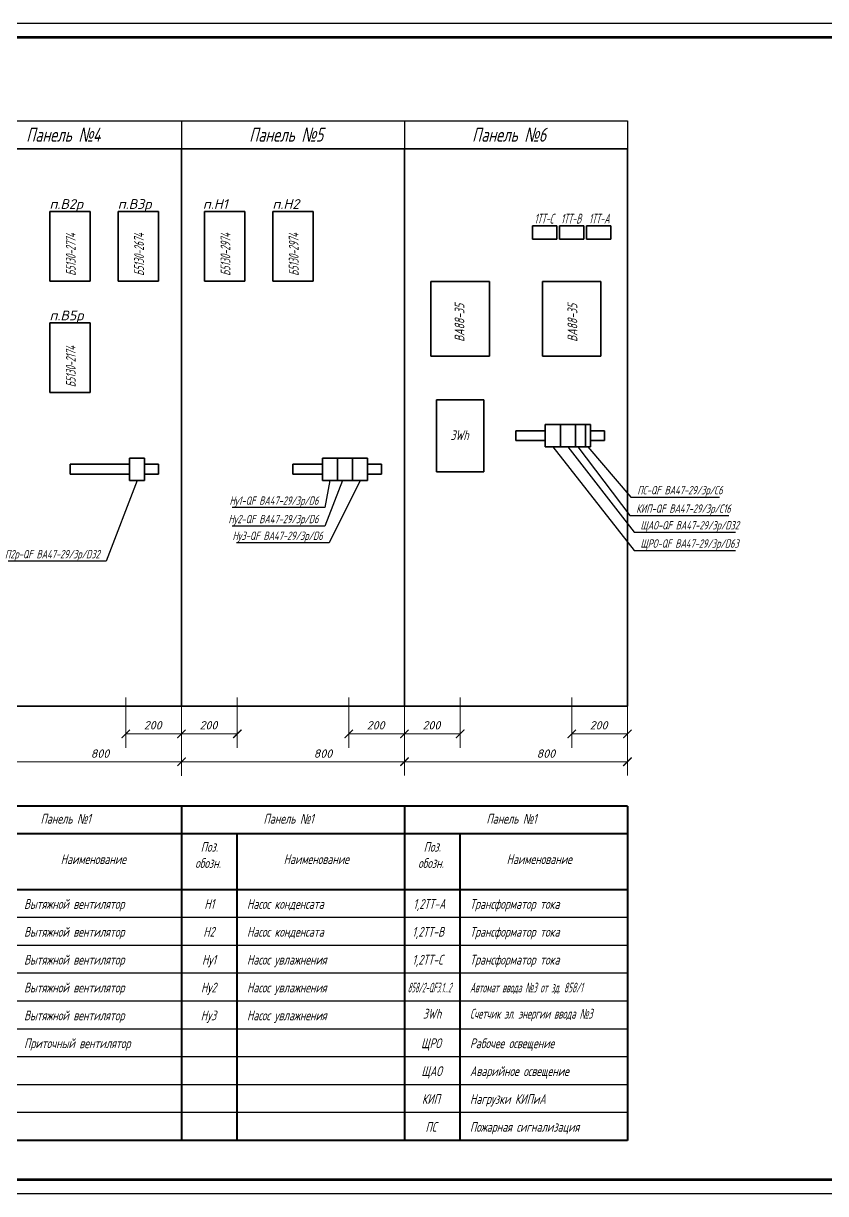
# Model space of a CAD drawing. Header units: millimetres. Extents: x -10490 to 5162, y -5053 to 76.
# Drawn here: x -6605.1 to -6317.2, y -814.1 to -394.1 of the extents above; entities that cross this region are included whole.
import ezdxf
from ezdxf import colors
from ezdxf.entities.mleader import LeaderData, LeaderLine
from ezdxf.math import Vec2, Vec3

# ---------------------------------------------------------------- set-up
doc = ezdxf.new("R2010")
doc.units = ezdxf.units.MM
for name, color, linetype, lineweight in [('Линия выноска', 137, 'Continuous', 25), ('Размерная', 4, 'Continuous', 25), ('Рамка толстая', 7, 'Continuous', 60), ('Рамка тонкая', 5, 'Continuous', 25), ('ТаБлица', 253, 'Continuous', 25), ('Текст', 2, 'Continuous', 25), ('Элемент эл. схем', 7, 'Continuous', 35)]:
    doc.layers.add(name, color=color, linetype=linetype, lineweight=lineweight)
doc.styles.add('SIMPLEX', font='simplex.shx', dxfattribs={"width": 0.7, "oblique": 15})

# ---------------------------------------------------------------- blocks, each defined once
blk = doc.blocks.new('_None')
blk = doc.blocks.new('_ArchTick')
at = {"color": 0, "linetype": 'ByBlock', "const_width": 0.15}
blk.add_lwpolyline([(-0.5, -0.5), (0.5, 0.5)], dxfattribs=at)
blk = doc.blocks.new('A$C7B2D3637')
at = {"layer": 'Рамка толстая'}
for p, q in [((886, 415), (20, 415)), ((20, 5), (886, 5))]:
    blk.add_line(p, q, dxfattribs=at)
at = {"layer": 'Рамка тонкая'}
for p, q in [((891, 420), (0, 420)), ((0, 0), (891, 0))]:
    blk.add_line(p, q, dxfattribs=at)

msp = doc.modelspace()

# ---------------------------------------------------------------- linework, layer by layer
at = {"layer": 'Размерная', "lineweight": 18}
for p, q in [((-6568.32151, -636.14931), (-6568.32345, -654.15639)), ((-6548.32507, -637.14917), (-6548.32541, -664.1477)), ((-6548.32507, -637.14917), (-6548.32541, -664.1477)), ((-6548.32507, -637.14917), (-6548.32541, -664.1477)), ((-6548.32507, -637.14917), (-6548.32541, -664.1477)), ((-6528.32435, -636.14683), (-6528.32629, -654.15391)), ((-6488.32127, -636.14629), (-6488.32321, -654.15337)), ((-6468.32484, -637.14615), (-6468.32518, -664.14468)), ((-6468.32484, -637.14615), (-6468.32518, -664.14468)), ((-6468.32484, -637.14615), (-6468.32518, -664.14468)), ((-6468.32484, -637.14615), (-6468.32518, -664.14468)), ((-6448.32435, -636.14683), (-6448.32629, -654.15391)), ((-6408.32127, -636.14629), (-6408.32321, -654.15337)), ((-6388.32484, -637.14615), (-6388.32518, -664.14468)), ((-6388.32484, -637.14615), (-6388.32518, -664.14468)), ((-6388.32484, -637.14615), (-6388.32518, -664.14468)), ((-6388.32484, -637.14615), (-6388.32518, -664.14468)), ((-6568.32291, -649.14935), (-6548.32473, -649.14985)), ((-6568.32291, -649.14935), (-6548.32473, -649.14985)), ((-6568.32291, -649.14935), (-6548.32473, -649.14985)), ((-6548.32438, -649.14683), (-6528.32621, -649.14733)), ((-6548.32438, -649.14683), (-6528.32621, -649.14733)), ((-6548.32438, -649.14683), (-6528.32621, -649.14733)), ((-6488.32267, -649.14633), (-6468.3245, -649.14683)), ((-6488.32267, -649.14633), (-6468.3245, -649.14683)), ((-6488.32267, -649.14633), (-6468.3245, -649.14683)), ((-6468.32438, -649.14683), (-6448.32621, -649.14733)), ((-6468.32438, -649.14683), (-6448.32621, -649.14733)), ((-6468.32438, -649.14683), (-6448.32621, -649.14733)), ((-6408.32267, -649.14633), (-6388.3245, -649.14683)), ((-6408.32267, -649.14633), (-6388.3245, -649.14683)), ((-6408.32267, -649.14633), (-6388.3245, -649.14683)), ((-6628.32524, -659.1477), (-6548.32524, -659.14869)), ((-6548.325, -659.14468), (-6468.325, -659.14568)), ((-6468.325, -659.14468), (-6388.325, -659.14568))]:
    msp.add_line(p, q, dxfattribs=at)
at = {"layer": 'Рамка тонкая'}
for p, q in [((-6628.32463, -429.14683), (-6548.32463, -429.14683)), ((-6548.32463, -429.14683), (-6548.32463, -439.14683)), ((-6548.32463, -429.14683), (-6468.32463, -429.14683)), ((-6468.32463, -429.14683), (-6468.32463, -439.14683)), ((-6468.32463, -429.14683), (-6388.32463, -429.14683)), ((-6388.32463, -429.14683), (-6388.32463, -439.14683)), ((-6548.32523, -715.0721), (-6628.32523, -715.0721)), ((-6468.32523, -715.0721), (-6548.32523, -715.0721)), ((-6388.32523, -715.0721), (-6468.32523, -715.0721)), ((-6548.32523, -725.0721), (-6628.32523, -725.0721)), ((-6468.32523, -725.0721), (-6548.32523, -725.0721)), ((-6388.32523, -725.0721), (-6468.32523, -725.0721)), ((-6548.32523, -735.0721), (-6628.32523, -735.0721)), ((-6468.32523, -735.0721), (-6548.32523, -735.0721)), ((-6388.32523, -735.0721), (-6468.32523, -735.0721)), ((-6548.32523, -745.0721), (-6628.32523, -745.0721)), ((-6468.32523, -745.0721), (-6548.32523, -745.0721)), ((-6388.32523, -745.0721), (-6468.32523, -745.0721)), ((-6548.32523, -755.0721), (-6628.32523, -755.0721)), ((-6468.32523, -755.0721), (-6548.32523, -755.0721)), ((-6388.32523, -755.0721), (-6468.32523, -755.0721)), ((-6548.32523, -765.0721), (-6628.32523, -765.0721)), ((-6468.32523, -765.0721), (-6548.32523, -765.0721)), ((-6388.32523, -765.0721), (-6468.32523, -765.0721)), ((-6548.32523, -775.0721), (-6628.32523, -775.0721)), ((-6468.32523, -775.0721), (-6548.32523, -775.0721)), ((-6388.32523, -775.0721), (-6468.32523, -775.0721)), ((-6548.32523, -785.0721), (-6628.32523, -785.0721)), ((-6468.32523, -785.0721), (-6548.32523, -785.0721)), ((-6388.32523, -785.0721), (-6468.32523, -785.0721))]:
    msp.add_line(p, q, dxfattribs=at)
at = {"layer": 'ТаБлица', "lineweight": 40}
for p, q in [((-6548.32523, -675.0721), (-6628.32523, -675.0721)), ((-6548.32523, -675.0721), (-6548.32523, -795.0721)), ((-6468.32523, -675.0721), (-6548.32523, -675.0721)), ((-6468.32523, -675.0721), (-6468.32523, -795.0721)), ((-6388.32523, -675.0721), (-6468.32523, -675.0721)), ((-6468.32523, -675.0721), (-6468.32523, -795.0721)), ((-6388.32547, -675.0721), (-6388.32547, -795.0721)), ((-6388.32523, -675.0721), (-6388.32523, -795.0721)), ((-6548.32523, -685.0721), (-6628.32523, -685.0721)), ((-6468.32523, -685.0721), (-6548.32523, -685.0721)), ((-6528.32523, -795.0721), (-6528.32523, -685.0721)), ((-6388.32523, -685.0721), (-6468.32523, -685.0721)), ((-6448.32523, -795.0721), (-6448.32523, -685.0721)), ((-6548.32523, -705.0721), (-6628.32523, -705.0721)), ((-6468.32523, -705.0721), (-6548.32523, -705.0721)), ((-6388.32523, -705.0721), (-6468.32523, -705.0721)), ((-6548.32523, -795.0721), (-6628.32523, -795.0721)), ((-6468.32523, -795.0721), (-6548.32523, -795.0721)), ((-6388.32523, -795.0721), (-6468.32523, -795.0721))]:
    msp.add_line(p, q, dxfattribs=at)
at = {"layer": 'Элемент эл. схем'}
for p, q in [((-6548.32463, -439.14683), (-6628.32463, -439.14683)), ((-6548.32463, -639.14683), (-6548.32463, -439.14683)), ((-6468.32463, -439.14683), (-6548.32463, -439.14683)), ((-6468.32463, -639.14683), (-6468.32463, -439.14683)), ((-6388.32463, -439.14683), (-6468.32463, -439.14683)), ((-6388.32463, -639.14683), (-6388.32463, -439.14683)), ((-6595.57423, -461.64568), (-6595.57423, -486.64568)), ((-6581.07423, -461.64568), (-6595.57423, -461.64568)), ((-6581.07423, -486.64568), (-6581.07423, -461.64568)), ((-6571.07949, -461.64568), (-6571.07949, -486.64568)), ((-6556.57949, -461.64568), (-6571.07949, -461.64568)), ((-6556.57949, -486.64568), (-6556.57949, -461.64568)), ((-6540.0741, -461.64568), (-6540.0741, -486.64568)), ((-6525.5741, -461.64568), (-6540.0741, -461.64568)), ((-6525.5741, -486.64568), (-6525.5741, -461.64568)), ((-6515.57423, -461.64568), (-6515.57423, -486.64568)), ((-6501.07423, -461.64568), (-6515.57423, -461.64568)), ((-6501.07423, -486.64568), (-6501.07423, -461.64568)), ((-6413.67463, -466.74677), (-6422.37463, -466.74677)), ((-6422.37463, -466.74677), (-6422.37463, -471.54677)), ((-6413.67463, -471.54677), (-6413.67463, -466.74677)), ((-6403.97463, -466.74677), (-6412.67463, -466.74677)), ((-6412.67463, -466.74677), (-6412.67463, -471.54677)), ((-6403.97463, -471.54677), (-6403.97463, -466.74677)), ((-6394.27463, -466.74677), (-6402.97463, -466.74677)), ((-6402.97463, -466.74677), (-6402.97463, -471.54677)), ((-6394.27463, -471.54677), (-6394.27463, -466.74677)), ((-6422.37463, -471.54677), (-6413.67463, -471.54677)), ((-6412.67463, -471.54677), (-6403.97463, -471.54677)), ((-6402.97463, -471.54677), (-6394.27463, -471.54677)), ((-6595.57423, -486.64568), (-6581.07423, -486.64568)), ((-6571.07949, -486.64568), (-6556.57949, -486.64568)), ((-6540.0741, -486.64568), (-6525.5741, -486.64568)), ((-6515.57423, -486.64568), (-6501.07423, -486.64568)), ((-6458.82453, -486.74688), (-6458.82453, -513.54688)), ((-6437.82453, -486.74688), (-6458.82453, -486.74688)), ((-6437.82453, -513.54688), (-6437.82453, -486.74688)), ((-6418.82473, -513.54688), (-6418.82473, -486.74688)), ((-6418.82473, -486.74688), (-6397.82473, -486.74688)), ((-6397.82473, -486.74688), (-6397.82473, -513.54688)), ((-6595.57423, -501.64568), (-6595.57423, -526.64568)), ((-6581.07423, -501.64568), (-6595.57423, -501.64568)), ((-6581.07423, -526.64568), (-6581.07423, -501.64568)), ((-6458.82453, -513.54688), (-6437.82453, -513.54688)), ((-6397.82473, -513.54688), (-6418.82473, -513.54688)), ((-6595.57423, -526.64568), (-6581.07423, -526.64568)), ((-6456.82453, -529.24699), (-6456.82453, -555.04699)), ((-6439.82453, -529.24699), (-6456.82453, -529.24699)), ((-6439.82453, -555.04699), (-6439.82453, -529.24699)), ((-6417.77949, -540.39699), (-6428.32463, -540.39699)), ((-6428.32463, -540.39699), (-6428.32463, -543.89699)), ((-6417.77949, -538.14814), (-6417.77949, -546.14814)), ((-6415.97949, -538.14814), (-6417.77949, -538.14814)), ((-6414.17949, -538.14814), (-6415.97949, -538.14814)), ((-6412.37949, -538.14814), (-6414.17949, -538.14814)), ((-6412.37949, -538.14814), (-6412.37949, -546.14814)), ((-6410.57949, -538.14814), (-6412.37949, -538.14814)), ((-6412.37949, -538.14814), (-6412.37949, -546.14814)), ((-6408.77949, -538.14814), (-6410.57949, -538.14814)), ((-6406.97949, -538.14814), (-6408.77949, -538.14814)), ((-6406.97949, -538.14814), (-6406.97949, -546.14814)), ((-6405.17949, -538.14814), (-6406.97949, -538.14814)), ((-6403.37949, -538.14814), (-6405.17949, -538.14814)), ((-6401.57949, -538.14814), (-6403.37949, -538.14814)), ((-6403.37949, -538.14814), (-6403.37949, -546.14814)), ((-6401.57949, -538.14814), (-6401.57949, -546.14814)), ((-6396.57949, -540.39699), (-6401.57949, -540.39699)), ((-6396.57949, -540.39699), (-6396.57949, -543.89699)), ((-6417.77949, -543.89699), (-6428.32463, -543.89699)), ((-6396.57949, -543.89699), (-6401.57949, -543.89699)), ((-6566.97949, -550.14687), (-6566.97949, -558.14687)), ((-6565.17949, -550.14687), (-6566.97949, -550.14687)), ((-6563.37949, -550.14687), (-6565.17949, -550.14687)), ((-6561.57949, -550.14687), (-6563.37949, -550.14687)), ((-6561.57949, -550.14687), (-6561.57949, -558.14687)), ((-6497.77949, -550.14687), (-6497.77949, -558.14687)), ((-6495.97949, -550.14687), (-6497.77949, -550.14687)), ((-6494.17949, -550.14687), (-6495.97949, -550.14687)), ((-6492.37949, -550.14687), (-6494.17949, -550.14687)), ((-6492.37949, -550.14687), (-6492.37949, -558.14687)), ((-6490.57949, -550.14687), (-6492.37949, -550.14687)), ((-6492.37949, -550.14687), (-6492.37949, -558.14687)), ((-6488.77949, -550.14687), (-6490.57949, -550.14687)), ((-6486.97949, -550.14687), (-6488.77949, -550.14687)), ((-6486.97949, -550.14687), (-6486.97949, -558.14687)), ((-6485.17949, -550.14687), (-6486.97949, -550.14687)), ((-6483.37949, -550.14687), (-6485.17949, -550.14687)), ((-6481.57949, -550.14687), (-6483.37949, -550.14687)), ((-6481.57949, -550.14687), (-6481.57949, -558.14687)), ((-6417.77949, -546.14814), (-6415.97949, -546.14814)), ((-6415.97949, -546.14814), (-6414.17949, -546.14814)), ((-6414.17949, -546.14814), (-6412.37949, -546.14814)), ((-6412.37949, -546.14814), (-6410.57949, -546.14814)), ((-6410.57949, -546.14814), (-6408.77949, -546.14814)), ((-6408.77949, -546.14814), (-6406.97949, -546.14814)), ((-6406.97949, -546.14814), (-6405.17949, -546.14814)), ((-6403.37949, -546.14814), (-6405.17949, -546.14814)), ((-6403.37949, -546.14814), (-6401.57949, -546.14814)), ((-6566.97949, -552.39572), (-6588.32463, -552.39572)), ((-6588.32463, -552.39572), (-6588.32463, -555.89572)), ((-6556.57949, -552.39572), (-6561.57949, -552.39572)), ((-6556.57949, -552.39572), (-6556.57949, -555.89572)), ((-6497.77949, -552.39572), (-6508.32463, -552.39572)), ((-6508.32463, -552.39572), (-6508.32463, -555.89572)), ((-6476.57949, -552.39572), (-6481.57949, -552.39572)), ((-6476.57949, -552.39572), (-6476.57949, -555.89572)), ((-6566.97949, -555.89572), (-6588.32463, -555.89572)), ((-6566.97949, -558.14687), (-6565.17949, -558.14687)), ((-6565.17949, -558.14687), (-6563.37949, -558.14687)), ((-6563.37949, -558.14687), (-6561.57949, -558.14687)), ((-6556.57949, -555.89572), (-6561.57949, -555.89572)), ((-6497.77949, -555.89572), (-6508.32463, -555.89572)), ((-6497.77949, -558.14687), (-6495.97949, -558.14687)), ((-6495.97949, -558.14687), (-6494.17949, -558.14687)), ((-6494.17949, -558.14687), (-6492.37949, -558.14687)), ((-6492.37949, -558.14687), (-6490.57949, -558.14687)), ((-6490.57949, -558.14687), (-6488.77949, -558.14687)), ((-6488.77949, -558.14687), (-6486.97949, -558.14687)), ((-6486.97949, -558.14687), (-6485.17949, -558.14687)), ((-6485.17949, -558.14687), (-6483.37949, -558.14687)), ((-6483.37949, -558.14687), (-6481.57949, -558.14687)), ((-6476.57949, -555.89572), (-6481.57949, -555.89572)), ((-6456.82453, -555.04699), (-6439.82453, -555.04699)), ((-6628.32463, -639.14683), (-6548.32463, -639.14683)), ((-6548.32463, -639.14683), (-6468.32463, -639.14683)), ((-6468.32463, -639.14683), (-6388.32463, -639.14683))]:
    msp.add_line(p, q, dxfattribs=at)

# ---------------------------------------------------------------- block references
msp.add_blockref('A$C7B2D3637', (-6925.04361, -814.14684))
at = {"layer": 'Размерная', "lineweight": 18, "xscale": 2.99999999999979, "yscale": 2.99999999999979, "zscale": 2.99999999999979, "rotation": 179.9990485792585}
for p in [(-6568.32336, -649.14981), (-6548.32519, -649.1503), (-6528.32621, -649.14733), (-6488.32313, -649.14679), (-6468.32496, -649.14729), (-6448.32621, -649.14733), (-6408.32313, -649.14679), (-6388.32496, -649.14729), (-6548.32524, -659.14869), (-6548.32524, -659.14869), (-6468.325, -659.14568), (-6468.325, -659.14568), (-6388.325, -659.14568), (-6388.325, -659.14568)]:
    msp.add_blockref('_ArchTick', p, dxfattribs=at)

# ---------------------------------------------------------------- texts
at = {"layer": 'Текст', "linetype": 'Continuous', "lineweight": 20, "style": 'SIMPLEX', "oblique": 15}
for s, height, p in [('п.В2р', 3.5, (-6595.70106, -460.7172)), ('п.В3р', 3.5, (-6571.20632, -460.7172)), ('п.Н1', 3.5, (-6540.65933, -460.7172)), ('п.Н2', 3.5, (-6515.70106, -460.7172)), ('п.В5р', 3.5, (-6595.70106, -500.7172)), ('200', 3, (-6561.86764, -647.56927)), ('200', 3, (-6541.86912, -647.56675)), ('200', 3, (-6481.86741, -647.56625)), ('200', 3, (-6461.86912, -647.56675)), ('200', 3, (-6401.86741, -647.56625)), ('800', 3, (-6580.89306, -657.72389)), ('800', 3, (-6500.89282, -657.72088)), ('800', 3, (-6420.89282, -657.72088))]:
    msp.add_text(s, height=height, rotation=359.9990486, dxfattribs=at).set_placement(p)
for s, rotation, width, p in [('1ТТ-С', 0.0009514, 0.5, (-6421.70668, -465.97367)), ('1ТТ-В', 0.0009514, 0.5, (-6412.17335, -465.97367)), ('1ТТ-А', 0.0009514, 0.5, (-6402.14002, -465.97366)), ('3Wh', 359.9990486, 0.7, (-6451.82127, -543.69223))]:
    msp.add_text(s, height=3.5, rotation=rotation, dxfattribs=dict(at, width=width)).set_placement(p)
at = {"layer": 'Текст', "attachment_point": 1, "style": 'SIMPLEX'}
for s, width, heights, insert, char_height in [('\\pi24.272;Панель {\\fArial|b0|i0|c204|p34;№}4', 80, [0], (-6628.32463, -431.59471), 5), ('\\pi24.272;Панель {\\fArial|b0|i0|c204|p34;№}5', 80, [0], (-6548.32463, -431.59471), 5), ('\\pi24.272;Панель {\\fArial|b0|i0|c204|p34;№}6', 80, [0], (-6468.32463, -431.59471), 5), ('\\pi29.41;Панель {\\fArial|b0|i0|c204|p34;№}1', 80, [0], (-6628.32523, -677.84926), 3.5), ('\\pi29.41;Панель {\\fArial|b0|i0|c204|p34;№}1', 80, [0], (-6548.32523, -677.84926), 3.5), ('\\pi29.41;Панель {\\fArial|b0|i0|c204|p34;№}1', 80, [0], (-6468.32523, -677.84926), 3.5), ('\\pi6.886,t6.886;Поз. \\P\\pi4.9113,t4.9113;обозн.', 20, [0], (-6548.32523, -687.93412), 3.5), ('\\pi6.886,t6.886;Поз. \\P\\pi4.9113,t4.9113;обозн.', 20, [0], (-6468.32523, -687.93412), 3.5), ('\\pi16.652;Наименование', 60, [0], (-6608.32523, -692.38067), 3.5), ('\\pi16.652;Наименование', 60, [0], (-6528.32523, -692.38067), 3.5), ('\\pi16.652;Наименование', 60, [0], (-6448.32523, -692.38067), 3.5), ('\\pi3.5;Вытяжной вентилятор', 60, [0], (-6608.32523, -708.45355), 3.5), ('\\pi8.1894;Н1', 20, [0], (-6548.32523, -708.45355), 3.5), ('\\pi3.5;Насос конденсата', 60, [0], (-6528.32523, -708.45355), 3.5), ('\\pi3.175;1,2ТТ-А', 20, [0], (-6468.32523, -708.45355), 3.5), ('\\pi3.5;Трансформатор тока', 60, [0], (-6448.32523, -708.45355), 3.5), ('\\pi3.5;Вытяжной вентилятор', 60, [0], (-6608.32523, -718.45355), 3.5), ('\\pi7.8121;Н2', 20, [0], (-6548.32523, -718.45355), 3.5), ('\\pi3.5;Насос конденсата', 60, [0], (-6528.32523, -718.45355), 3.5), ('\\pi2.7954;1,2ТТ-В', 20, [0], (-6468.32523, -718.45355), 3.5), ('\\pi3.5;Трансформатор тока', 60, [0], (-6448.32523, -718.45355), 3.5), ('\\pi3.5;Вытяжной вентилятор', 60, [0], (-6608.32523, -728.45355), 3.5), ('\\pi7.3728;Ну1', 20, [4.29593], (-6548.32523, -728.45355), 3.5), ('\\pi3.5;Насос увлажнения', 60, [0], (-6528.32523, -728.45355), 3.5), ('\\pi2.8177;1,2ТТ-С', 20, [0], (-6468.32523, -728.45355), 3.5), ('\\pi3.5;Трансформатор тока', 60, [0], (-6448.32523, -728.45355), 3.5), ('\\pi3.5;Вытяжной вентилятор', 60, [0], (-6608.32523, -738.45355), 3.5), ('\\pi6.9954;Ну2', 20, [4.29593], (-6548.32523, -738.45355), 3.5), ('\\pi3.5;Насос увлажнения', 60, [0], (-6528.32523, -738.45355), 3.5), ('\\pi1.1204;{\\W0.4;858/2-QF3.1...2}', 20, [0], (-6468.32523, -738.45355), 3.5), ('\\pi3.5;{\\W0.45;Автомат ввода \\fArial|b0|i0|c204|p34;№\\Fsimplex|c204;3 от зд. 858/1}', 60, [0], (-6448.32523, -738.45355), 3.5), ('\\pi3.5;Вытяжной вентилятор', 60, [0], (-6608.32523, -748.45355), 3.5), ('\\pi6.9061;Ну3', 20, [4.29593], (-6548.32523, -748.45355), 3.5), ('\\pi3.5;Насос увлажнения', 60, [0], (-6528.32523, -748.45355), 3.5), ('\\pi6.649;3Wh', 20, [0], (-6468.32523, -747.83555), 3.5), ('\\pi3.5;{\\W0.6;Счетчик эл. энергии ввода \\fArial|b0|i0|c204|p34;№\\Fsimplex|c204;3 }', 60, [0], (-6448.32523, -747.83555), 3.5), ('\\pi3.5;Приточный вентилятор', 60, [0], (-6608.32523, -758.45355), 3.5), ('\\pi5.9677;ЩРО', 20, [4.29593], (-6468.32523, -758.45355), 3.5), ('\\pi3.5;Рабочее освещение', 60, [0], (-6448.32523, -758.45355), 3.5), ('\\pi6.0844;ЩАО', 20, [4.29593], (-6468.32523, -768.45355), 3.5), ('\\pi3.5;Аварийное освещение', 60, [0], (-6448.32523, -768.45355), 3.5), ('\\pi6.2644;КИП', 20, [4.29593], (-6468.32523, -778.45355), 3.5), ('\\pi3.5;Нагрузки КИПиА', 60, [0], (-6448.32523, -778.45355), 3.5), ('\\pi7.5427;ПС', 20, [4.29593], (-6468.32523, -788.45355), 3.5), ('\\pi3.5;Пожарная сигнализация', 60, [0], (-6448.32523, -788.45355), 3.5)]:
    msp.add_mtext_dynamic_manual_height_columns(s, width=width, gutter_width=12.5, heights=heights, dxfattribs=dict(at, insert=insert, char_height=char_height))
at = {"layer": 'Текст', "char_height": 3.5, "rotation": 90, "style": 'SIMPLEX'}
for s, width, heights, insert, attachment_point in [('\\pi1.91;{\\W0.6;Б5130-2774}', 25.1126004, [0], (-6589.8207, -486.64568), 1), ('\\pi1.91;{\\W0.6;Б5130-2674}', 25.1126004, [0], (-6565.32596, -486.64568), 1), ('\\pi1.9043;{\\W0.6;Б5130-2974}', 25.1126004, [0], (-6534.32057, -486.64568), 1), ('\\pi1.91;{\\W0.6;Б5130-2974}', 25.1126004, [0], (-6509.8207, -486.64568), 1), ('\\pi5.1144;ВА88-35', 26.8, [4.00962], (-6450.3372, -513.54688), 1), ('\\pi5.1144;ВА88-35', 26.8, [4.00962], (-6406.31205, -513.54688), 7), ('\\pi1.91;{\\W0.6;Б5130-2174}', 25.1126004, [0], (-6589.8207, -526.64568), 1)]:
    msp.add_mtext_dynamic_manual_height_columns(s, width=width, gutter_width=12.5, heights=heights, dxfattribs=dict(at, insert=insert, attachment_point=attachment_point))

# ---------------------------------------------------------------- leaders
at = {"layer": 'Линия выноска'}
ml = msp.add_multileader_mtext('Standard', dxfattribs=at)
ml.set_content('ЩРО-QF ВА47-29/3р/D63', color=2, style='SIMPLEX')
ml.set_leader_properties()
ml.set_arrow_properties(name='NONE')
ml.build(insert=Vec2(0, 0))
ml.multileader.update_dxf_attribs({"text_left_attachment_type": 6, "text_right_attachment_type": 6, "dogleg_length": 0.62405, "arrow_head_size": 0.6})
ctx = ml.context
ctx.base_point, ctx.char_height, ctx.arrow_head_size, ctx.plane_origin = Vec3(-6385.64512, -583.32295), 3, 0.6, Vec3(-6357.44694, -540.03269)
ctx.left_attachment, ctx.right_attachment = 6, 6
notes = []
notes.append((ctx, [(0, (1, 1, 0), (-6385.95715, -583.32295), (1, 0), 0.31202, [(0, [(-6415.07949, -546.14814)], 0, [])])]))
ctx.mtext.insert, ctx.mtext.flow_direction = Vec3(-6383.64512, -579.32295), 5
ml = msp.add_multileader_mtext('Standard', dxfattribs=at)
ml.set_content('ЩАО-QF ВА47-29/3р/D32', color=2, style='SIMPLEX')
ml.set_leader_properties()
ml.set_arrow_properties(name='NONE')
ml.build(insert=Vec2(0, 0))
ml.multileader.update_dxf_attribs({"text_left_attachment_type": 6, "text_right_attachment_type": 6, "dogleg_length": 0.62405, "arrow_head_size": 0.6})
ctx = ml.context
ctx.base_point, ctx.char_height, ctx.arrow_head_size, ctx.plane_origin = Vec3(-6385.64512, -576.78449), 3, 0.6, Vec3(-6357.44694, -533.49423)
ctx.left_attachment, ctx.right_attachment = 6, 6
notes.append((ctx, [(0, (1, 1, 0), (-6385.95715, -576.78449), (1, 0), 0.31202, [(0, [(-6409.67949, -546.14814)], 0, [])])]))
ctx.mtext.insert, ctx.mtext.flow_direction = Vec3(-6383.64512, -572.78449), 5
ml = msp.add_multileader_mtext('Standard', dxfattribs=at)
ml.set_content('КИП-QF ВА47-29/3р/C16', color=2, style='SIMPLEX')
ml.set_leader_properties()
ml.set_arrow_properties(name='NONE')
ml.build(insert=Vec2(0, 0))
ml.multileader.update_dxf_attribs({"text_left_attachment_type": 6, "text_right_attachment_type": 6, "dogleg_length": 0.62405, "arrow_head_size": 0.6})
ctx = ml.context
ctx.base_point, ctx.char_height, ctx.arrow_head_size, ctx.plane_origin = Vec3(-6387.17114, -570.78449), 3, 0.6, Vec3(-6357.44694, -523.49423)
ctx.left_attachment, ctx.right_attachment = 6, 6
notes.append((ctx, [(0, (1, 1, 0), (-6387.48316, -570.78449), (1, 0), 0.31202, [(0, [(-6406.07949, -546.14814)], 0, [])])]))
ctx.mtext.insert, ctx.mtext.flow_direction = Vec3(-6385.17114, -566.78449), 5
ml = msp.add_multileader_mtext('Standard', dxfattribs=at)
ml.set_content('ПС-QF ВА47-29/3р/С6', color=2, style='SIMPLEX')
ml.set_leader_properties()
ml.set_arrow_properties(name='NONE')
ml.build(insert=Vec2(0, 0))
ml.multileader.update_dxf_attribs({"text_left_attachment_type": 6, "text_right_attachment_type": 6, "dogleg_length": 0.62405, "arrow_head_size": 0.6})
ctx = ml.context
ctx.base_point, ctx.char_height, ctx.arrow_head_size, ctx.plane_origin = Vec3(-6386.77114, -564.17132), 3, 0.6, Vec3(-6357.44694, -516.88106)
ctx.left_attachment, ctx.right_attachment = 6, 6
notes.append((ctx, [(0, (1, 1, 0), (-6387.08316, -564.17132), (1, 0), 0.31202, [(0, [(-6402.47949, -546.14814)], 0, [])])]))
ctx.mtext.insert, ctx.mtext.flow_direction = Vec3(-6384.77114, -560.17132), 5
ml = msp.add_multileader_mtext('Standard', dxfattribs=at)
ml.set_content('П2р-QF ВА47-29/3р/D32', color=2, style='SIMPLEX')
ml.set_leader_properties()
ml.set_arrow_properties(name='NONE')
ml.build(insert=Vec2(0, 0))
ml.multileader.update_dxf_attribs({"text_left_attachment_type": 6, "text_right_attachment_type": 6, "dogleg_length": 0.62405, "arrow_head_size": 0.6})
ctx = ml.context
ctx.base_point, ctx.char_height, ctx.arrow_head_size, ctx.plane_origin = Vec3(-6622.82473, -587.14608), 3, 0.6, Vec3(-6592.06483, -543.85581)
ctx.left_attachment, ctx.right_attachment, ctx.text_align_type = 6, 6, 2
notes.append((ctx, [(1, (1, 1, 0), (-6575.36198, -587.14608), (-1, 0), 0.31202, [(0, [(-6564.27949, -558.14687)], 0, [])])]))
ctx.mtext.insert, ctx.mtext.alignment, ctx.mtext.flow_direction = Vec3(-6577.674, -583.14608), 3, 5
ml = msp.add_multileader_mtext('Standard', dxfattribs=at)
ml.set_content('Ну2-QF ВА47-29/3р/D6', color=2, style='SIMPLEX')
ml.set_leader_properties()
ml.set_arrow_properties(name='NONE')
ml.build(insert=Vec2(0, 0))
ml.multileader.update_dxf_attribs({"text_left_attachment_type": 6, "text_right_attachment_type": 6, "dogleg_length": 0.62405, "arrow_head_size": 0.6})
ctx = ml.context
ctx.base_point, ctx.char_height, ctx.arrow_head_size, ctx.plane_origin = Vec3(-6541.78903, -574.54074), 3, 0.6, Vec3(-6512.06483, -527.25048)
ctx.left_attachment, ctx.right_attachment, ctx.text_align_type = 6, 6, 2
notes.append((ctx, [(1, (1, 1, 0), (-6496.88799, -574.54074), (-1, 0), 0.31202, [(0, [(-6490.57949, -558.14687)], 0, [])])]))
ctx.mtext.insert, ctx.mtext.alignment, ctx.mtext.flow_direction = Vec3(-6499.20001, -570.54074), 3, 5
ml = msp.add_multileader_mtext('Standard', dxfattribs=at)
ml.set_content('Ну1-QF ВА47-29/3р/D6', color=2, style='SIMPLEX')
ml.set_leader_properties()
ml.set_arrow_properties(name='NONE')
ml.build(insert=Vec2(0, 0))
ml.multileader.update_dxf_attribs({"text_left_attachment_type": 6, "text_right_attachment_type": 6, "dogleg_length": 0.62405, "arrow_head_size": 0.6})
ctx = ml.context
ctx.base_point, ctx.char_height, ctx.arrow_head_size, ctx.plane_origin = Vec3(-6541.38903, -567.92757), 3, 0.6, Vec3(-6512.06483, -520.63731)
ctx.left_attachment, ctx.right_attachment, ctx.text_align_type = 6, 6, 2
notes.append((ctx, [(1, (1, 1, 0), (-6496.88799, -567.92757), (-1, 0), 0.31202, [(0, [(-6495.07949, -558.14687)], 0, [])])]))
ctx.mtext.insert, ctx.mtext.alignment, ctx.mtext.flow_direction = Vec3(-6499.20001, -563.92757), 3, 5
ml = msp.add_multileader_mtext('Standard', dxfattribs=at)
ml.set_content('Ну3-QF ВА47-29/3р/D6', color=2, style='SIMPLEX')
ml.set_leader_properties()
ml.set_arrow_properties(name='NONE')
ml.build(insert=Vec2(0, 0))
ml.multileader.update_dxf_attribs({"text_left_attachment_type": 6, "text_right_attachment_type": 6, "dogleg_length": 0.62405, "arrow_head_size": 0.6})
ctx = ml.context
ctx.base_point, ctx.char_height, ctx.arrow_head_size, ctx.plane_origin = Vec3(-6540.26301, -580.54074), 3, 0.6, Vec3(-6512.06483, -537.25048)
ctx.left_attachment, ctx.right_attachment, ctx.text_align_type = 6, 6, 2
notes.append((ctx, [(1, (1, 1, 0), (-6495.36198, -580.54074), (-1, 0), 0.31202, [(0, [(-6484.27949, -558.14687)], 0, [])])]))
ctx.mtext.insert, ctx.mtext.alignment, ctx.mtext.flow_direction = Vec3(-6497.674, -576.54074), 3, 5
for ctx, leaders in notes:
    for number, flags, end, landing, length, lines in leaders:
        leader = LeaderData()
        leader.index, (leader.has_last_leader_line, leader.has_dogleg_vector, leader.attachment_direction) = number, flags
        leader.last_leader_point, leader.dogleg_vector, leader.dogleg_length = Vec3(end), Vec3(landing), length
        for number, points, colour, breaks in lines:
            line = LeaderLine()
            line.index, line.vertices, line.color, line.breaks = number, Vec3.list(points), colors.encode_raw_color(colour), breaks
            leader.lines.append(line)
        ctx.leaders.append(leader)

doc.saveas('drawing.dxf')
